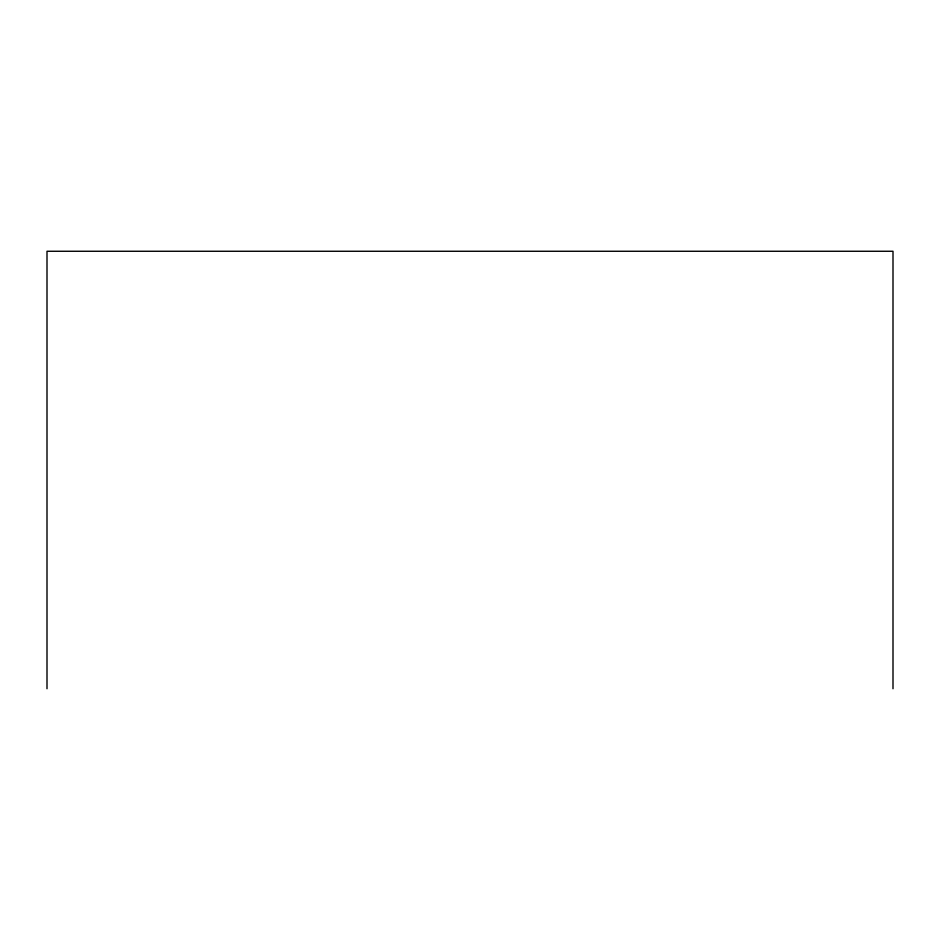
<?xml version="1.0" encoding="UTF-8"?>
<svg xmlns="http://www.w3.org/2000/svg" width="940" height="940" viewBox="0 0 940 940"><rect width="100%" height="100%" fill="white"/><g stroke="black" fill="none" stroke-linecap="round" stroke-linejoin="round"><path stroke-width="1.41" d="M893 688.738L893 251.262L47 251.262L47 688.738"/></g></svg>
